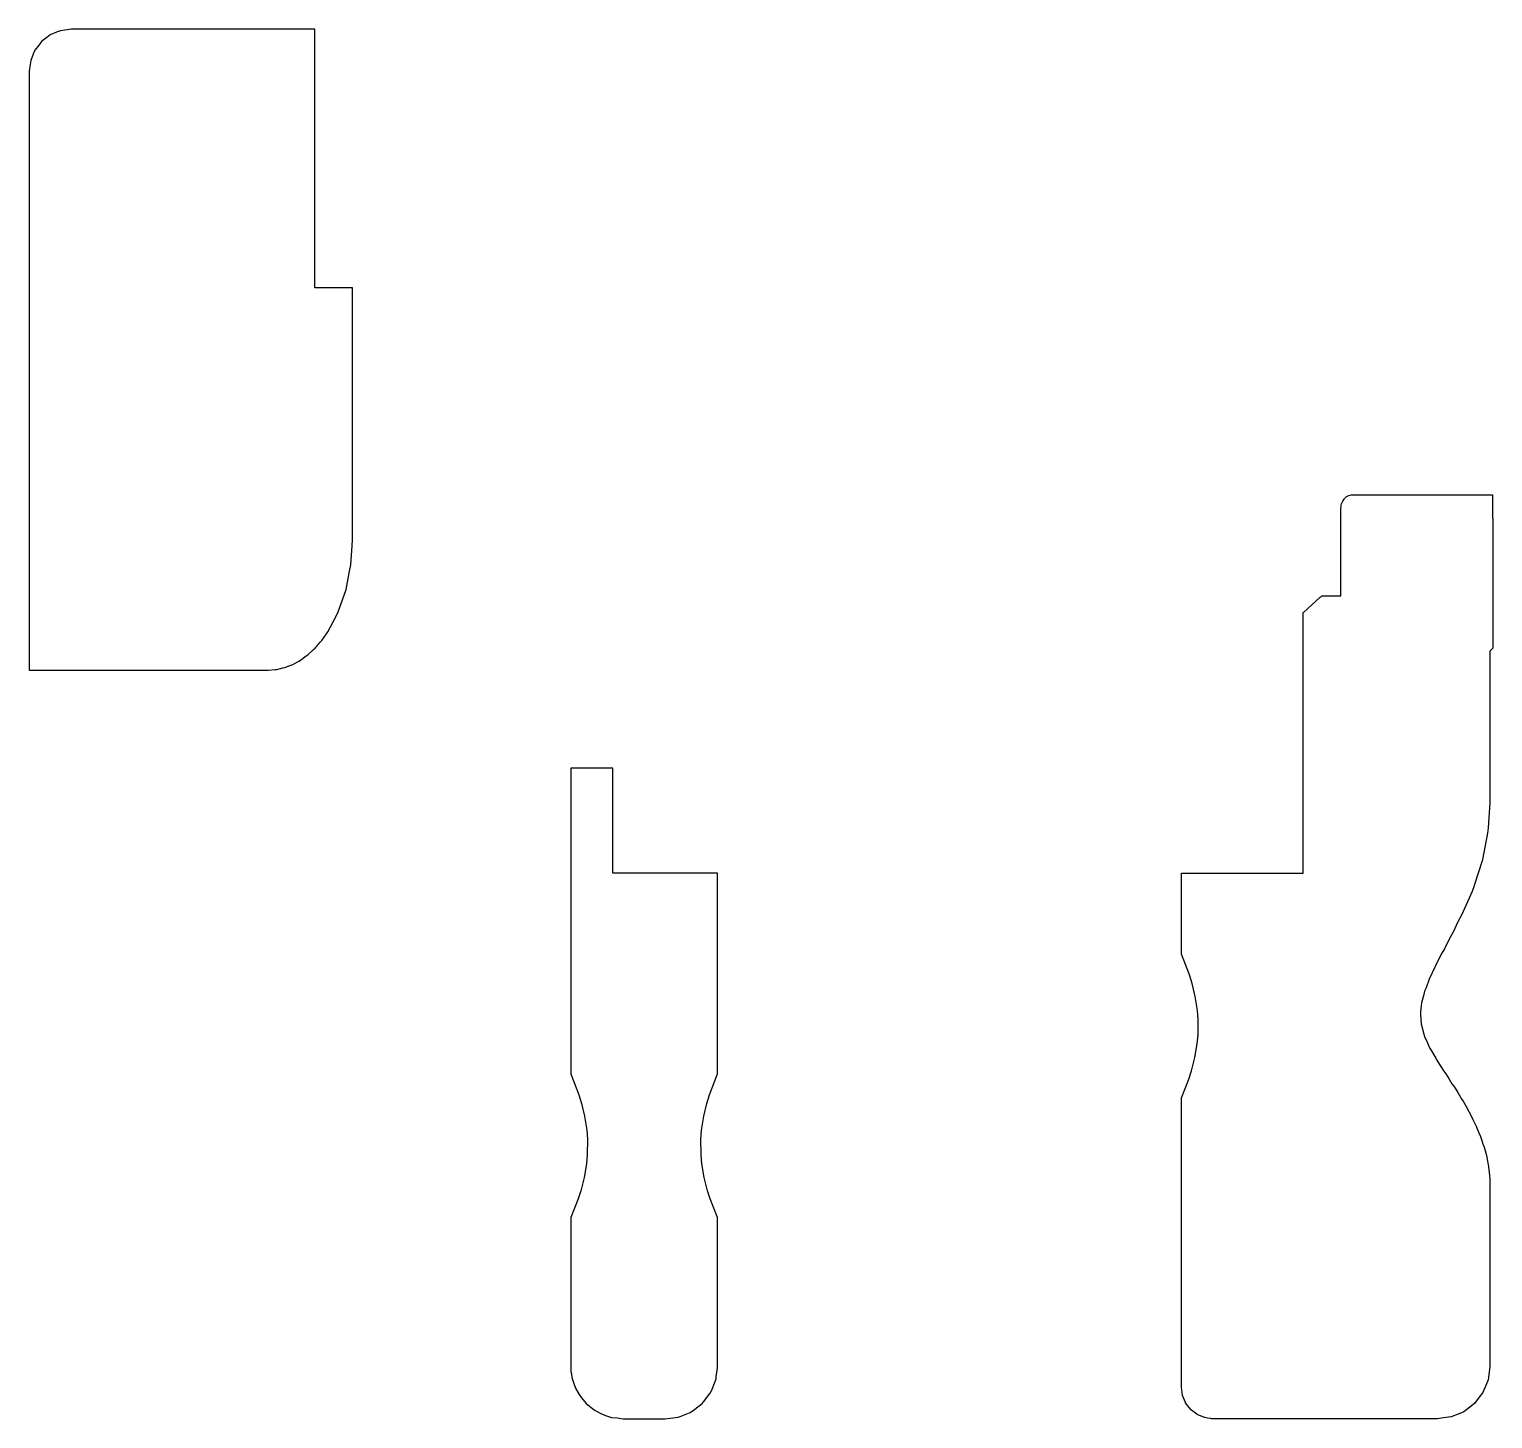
# Model space of a CAD drawing. Header units: metres. Extents: x 2.4 to 72.1, y -16 to 50.2.
import ezdxf

# ---------------------------------------------------------------- set-up
doc = ezdxf.new("R2010")
doc.units = ezdxf.units.M

msp = doc.modelspace()

# ---------------------------------------------------------------- linework, layer by layer
for p, q in [((2.986, 49.614), (2.866, 49.459)), ((3.244, 49.813), (2.986, 49.614)), ((3.4, 49.932), (3.244, 49.813)), ((3.701, 50.057), (3.4, 49.932)), ((3.882, 50.132), (3.701, 50.057)), ((4.206, 50.174), (3.882, 50.132)), ((4.4, 50.2), (4.206, 50.174)), ((8.048, 50.2), (4.4, 50.2)), ((8.328, 50.2), (8.048, 50.2)), ((8.637, 50.2), (8.328, 50.2)), ((8.946, 50.2), (8.637, 50.2)), ((9.217, 50.2), (8.946, 50.2)), ((9.414, 50.2), (9.217, 50.2)), ((12.201, 50.2), (9.414, 50.2)), ((12.386, 50.2), (12.201, 50.2)), ((12.623, 50.2), (12.386, 50.2)), ((12.88, 50.2), (12.623, 50.2)), ((13.128, 50.2), (12.88, 50.2)), ((13.345, 50.2), (13.128, 50.2)), ((16, 50.2), (13.345, 50.2)), ((16, 47.071), (16, 50.2)), ((2.593, 49.019), (2.468, 48.718)), ((2.668, 49.2), (2.593, 49.019)), ((2.866, 49.459), (2.668, 49.2)), ((2.443, 48.523), (2.4, 48.2)), ((2.4, 48.2), (2.4, 46.327)), ((2.468, 48.718), (2.443, 48.523)), ((16, 45.2), (16, 47.071)), ((2.4, 46.327), (2.4, 44.639)), ((2.4, 44.639), (2.4, 43.882)), ((16, 44.678), (16, 45.2)), ((16, 44.07), (16, 44.678)), ((16, 43.502), (16, 44.07)), ((2.4, 43.882), (2.4, 43.839)), ((2.4, 43.839), (2.4, 43.796)), ((2.4, 43.796), (2.4, 43.069)), ((16, 42.928), (16, 43.502)), ((16, 43.502), (16, 43.502)), ((2.4, 43.069), (2.4, 43.022)), ((2.4, 43.022), (2.4, 42.252)), ((16, 42.254), (16, 42.928)), ((2.4, 42.252), (2.4, 41.537)), ((16, 41.76), (16, 42.254)), ((2.4, 41.537), (2.4, 40.944)), ((16, 40.915), (16, 41.76)), ((2.4, 40.944), (2.4, 40.498)), ((2.4, 40.498), (2.4, 37.988)), ((16, 40.545), (16, 40.915)), ((16, 39.455), (16, 40.545)), ((16, 39.252), (16, 39.455)), ((16, 37.887), (16, 39.252)), ((2.4, 37.988), (2.4, 37.475)), ((16.058, 37.887), (16, 37.887)), ((17.8, 37.887), (16.058, 37.887)), ((17.8, 37.7), (17.8, 37.887)), ((17.8, 33.388), (17.8, 37.7)), ((2.4, 37.475), (2.4, 37.108)), ((2.4, 37.108), (2.4, 32.123)), ((17.8, 31.081), (17.8, 33.388)), ((2.4, 32.123), (2.4, 28.483)), ((17.8, 29.723), (17.8, 31.081)), ((17.8, 28.876), (17.8, 29.723)), ((17.8, 27.874), (17.8, 28.876)), ((2.4, 28.483), (2.4, 25.466)), ((65.069, 27.843), (65.15, 27.922)), ((65.15, 27.922), (65.172, 27.933)), ((65.172, 27.933), (65.271, 27.986)), ((65.271, 27.986), (65.388, 28.011)), ((65.388, 28.011), (65.4, 28.012)), ((65.4, 28.012), (69.328, 28.019)), ((69.328, 28.019), (72.122, 28.018)), ((72.122, 28.018), (72.133, 25.778)), ((17.8, 25.895), (17.8, 27.874)), ((64.9, 27.368), (64.907, 27.436)), ((64.9, 25.954), (64.9, 27.368)), ((64.907, 27.436), (64.917, 27.534)), ((64.917, 27.534), (64.934, 27.586)), ((64.934, 27.586), (64.967, 27.688)), ((64.967, 27.688), (64.989, 27.724)), ((64.989, 27.724), (65.046, 27.82)), ((65.046, 27.82), (65.069, 27.843)), ((17.781, 25.59), (17.8, 25.895)), ((64.9, 24.664), (64.9, 25.954)), ((2.4, 25.466), (2.4, 19.672)), ((17.723, 24.68), (17.781, 25.59)), ((72.133, 25.778), (72.133, 20.707)), ((17.666, 24.387), (17.723, 24.68)), ((64.9, 23.952), (64.9, 24.664)), ((17.496, 23.513), (17.666, 24.387)), ((64.9, 23.2), (64.9, 23.952)), ((17.126, 22.437), (17.403, 23.243)), ((17.403, 23.243), (17.496, 23.513)), ((63.111, 22.41), (63.917, 23.136)), ((63.917, 23.136), (63.944, 23.16)), ((63.944, 23.16), (63.969, 23.182)), ((63.969, 23.182), (63.979, 23.192)), ((63.979, 23.192), (63.988, 23.2)), ((63.988, 23.2), (64.347, 23.2)), ((64.347, 23.2), (64.9, 23.2)), ((17.001, 22.2), (17.126, 22.437)), ((63.1, 22.007), (63.1, 22.4)), ((63.1, 22.4), (63.1, 22.4)), ((63.1, 22.4), (63.101, 22.4)), ((63.101, 22.401), (63.102, 22.402)), ((63.101, 22.4), (63.101, 22.401)), ((63.102, 22.402), (63.103, 22.403)), ((63.103, 22.403), (63.104, 22.404)), ((63.104, 22.404), (63.108, 22.407)), ((63.108, 22.407), (63.111, 22.41)), ((16.628, 21.494), (17.001, 22.2)), ((63.1, 10), (63.1, 22.007)), ((16.022, 20.72), (16.258, 20.993)), ((16.258, 20.993), (16.338, 21.084)), ((16.338, 21.084), (16.555, 21.391)), ((16.555, 21.391), (16.628, 21.494)), ((15.331, 20.145), (15.596, 20.341)), ((15.596, 20.341), (15.686, 20.406)), ((15.686, 20.406), (15.938, 20.642)), ((15.938, 20.642), (16.022, 20.72)), ((72.133, 20.707), (72, 20.572)), ((72, 20.572), (72, 16.817)), ((2.4, 19.672), (10.937, 19.672)), ((10.937, 19.672), (13.8, 19.672)), ((13.8, 19.672), (14.094, 19.694)), ((14.094, 19.694), (14.192, 19.702)), ((14.192, 19.702), (14.483, 19.769)), ((14.483, 19.769), (14.58, 19.791)), ((14.58, 19.791), (14.866, 19.902)), ((14.866, 19.902), (14.961, 19.94)), ((14.961, 19.94), (15.238, 20.094)), ((15.238, 20.094), (15.331, 20.145)), ((72, 16.817), (72, 16.438)), ((72, 16.817), (72, 16.817)), ((72, 16.438), (72, 13.54)), ((28.451, 15), (28.2, 15)), ((28.2, 15), (28.2, 13.244)), ((30.2, 15), (28.451, 15)), ((30.2, 14.706), (30.2, 15)), ((30.2, 12.651), (30.2, 14.706)), ((71.993, 13.347), (71.919, 12.153)), ((72, 13.539), (71.993, 13.347)), ((72, 13.54), (72, 13.539)), ((28.2, 13.244), (28.2, 11.273)), ((30.2, 12.618), (30.2, 12.651)), ((30.2, 12.393), (30.2, 12.618)), ((30.2, 12.36), (30.2, 12.393)), ((30.2, 12.136), (30.2, 12.36)), ((30.2, 12.105), (30.2, 12.136)), ((30.2, 11.896), (30.2, 12.105)), ((30.2, 11.869), (30.2, 11.896)), ((30.2, 11.69), (30.2, 11.869)), ((71.882, 11.892), (71.646, 10.641)), ((71.905, 12.021), (71.882, 11.892)), ((71.919, 12.153), (71.905, 12.021)), ((28.2, 11.273), (28.2, 11.07)), ((30.2, 11.669), (30.2, 11.69)), ((30.2, 11.533), (30.2, 11.669)), ((30.2, 11.334), (30.2, 11.533)), ((30.2, 10), (30.2, 11.334)), ((28.2, 11.07), (28.2, 9.669)), ((71.631, 10.58), (71.263, 9.457)), ((71.646, 10.641), (71.631, 10.58)), ((31.305, 10), (30.2, 10)), ((35.2, 10), (31.305, 10)), ((35.2, 9.118), (35.2, 10)), ((57.3, 8.483), (57.3, 10)), ((57.3, 10), (61.846, 10)), ((61.846, 10), (61.853, 10)), ((61.853, 10), (62.035, 10)), ((62.035, 10), (63.1, 10)), ((28.2, 9.669), (28.2, 5.135)), ((35.2, 3.931), (35.2, 9.118)), ((71.131, 9.082), (70.942, 8.654)), ((71.217, 9.298), (71.131, 9.082)), ((71.263, 9.457), (71.217, 9.298)), ((57.3, 7.461), (57.3, 8.483)), ((70.863, 8.489), (70.664, 8.026)), ((70.942, 8.654), (70.863, 8.489)), ((70.664, 8.026), (70.456, 7.639)), ((57.3, 6.147), (57.3, 7.461)), ((70.261, 7.217), (70.066, 6.877)), ((70.456, 7.639), (70.261, 7.217)), ((69.827, 6.386), (69.705, 6.184)), ((70.066, 6.877), (69.827, 6.386)), ((57.302, 6.144), (57.3, 6.147)), ((57.303, 6.141), (57.302, 6.144)), ((57.681, 5.147), (57.303, 6.141)), ((69.412, 5.587), (69.39, 5.543)), ((69.705, 6.184), (69.412, 5.587)), ((28.2, 5.135), (28.2, 3.153)), ((57.817, 4.732), (57.681, 5.147)), ((69.101, 4.941), (68.959, 4.522)), ((69.382, 5.522), (69.101, 4.941)), ((69.39, 5.543), (69.382, 5.522)), ((57.958, 4.122), (57.817, 4.732)), ((68.844, 4.209), (68.735, 3.816)), ((68.888, 4.368), (68.844, 4.209)), ((68.959, 4.522), (68.888, 4.368)), ((35.2, 2.331), (35.2, 3.931)), ((58.066, 3.455), (57.958, 4.122)), ((68.735, 3.816), (68.697, 3.394)), ((28.2, 3.153), (28.2, 0.437)), ((58.096, 3.036), (58.066, 3.455)), ((58.091, 2.29), (58.096, 3.036)), ((68.697, 3.394), (68.686, 3.277)), ((68.686, 3.277), (68.73, 2.803)), ((68.73, 2.803), (68.735, 2.746)), ((35.2, 0.437), (35.2, 2.331)), ((58.054, 1.862), (58.091, 2.29)), ((68.735, 2.746), (68.85, 2.324)), ((68.85, 2.324), (68.879, 2.215)), ((68.879, 2.215), (69.017, 1.907)), ((57.939, 1.209), (58.054, 1.862)), ((69.017, 1.907), (69.117, 1.678)), ((69.117, 1.678), (69.21, 1.528)), ((69.21, 1.528), (69.37, 1.266)), ((57.784, 0.572), (57.939, 1.209)), ((69.37, 1.266), (69.418, 1.173)), ((69.418, 1.173), (69.44, 1.128)), ((69.44, 1.128), (69.63, 0.833)), ((69.63, 0.833), (69.802, 0.559)), ((28.2, 0.437), (28.202, 0.434)), ((28.202, 0.434), (28.203, 0.431)), ((28.203, 0.431), (28.581, -0.563)), ((34.819, -0.563), (35.197, 0.431)), ((35.197, 0.431), (35.198, 0.434)), ((35.198, 0.434), (35.2, 0.437)), ((57.3, -0.71), (57.652, 0.185)), ((57.652, 0.185), (57.784, 0.572)), ((69.802, 0.559), (69.846, 0.501)), ((69.846, 0.501), (69.894, 0.438)), ((69.894, 0.438), (70.058, 0.177)), ((70.058, 0.177), (70.191, -0.039)), ((28.581, -0.563), (28.717, -0.978)), ((34.683, -0.978), (34.819, -0.563)), ((70.191, -0.039), (70.268, -0.145)), ((70.268, -0.145), (70.342, -0.249)), ((70.342, -0.249), (70.47, -0.464)), ((70.47, -0.464), (70.594, -0.674)), ((70.594, -0.674), (70.667, -0.783)), ((28.717, -0.978), (28.858, -1.588)), ((34.542, -1.588), (34.683, -0.978)), ((57.3, -0.926), (57.3, -0.71)), ((57.3, -3.132), (57.3, -0.926)), ((70.667, -0.783), (70.728, -0.876)), ((70.728, -0.876), (70.851, -1.1)), ((70.851, -1.1), (70.992, -1.36)), ((70.992, -1.36), (71.029, -1.421)), ((28.858, -1.588), (28.966, -2.254)), ((34.434, -2.254), (34.542, -1.588)), ((71.029, -1.421), (71.056, -1.467)), ((71.056, -1.467), (71.19, -1.737)), ((71.19, -1.737), (71.33, -2.024)), ((71.33, -2.024), (71.344, -2.06)), ((71.344, -2.06), (71.364, -2.111)), ((28.966, -2.254), (28.996, -2.674)), ((28.996, -2.674), (28.991, -3.42)), ((34.404, -2.674), (34.434, -2.254)), ((34.409, -3.42), (34.404, -2.674)), ((71.364, -2.111), (71.478, -2.377)), ((71.478, -2.377), (71.551, -2.549)), ((71.551, -2.549), (71.601, -2.697)), ((71.601, -2.697), (71.684, -2.947)), ((28.991, -3.42), (28.954, -3.848)), ((34.446, -3.848), (34.409, -3.42)), ((57.3, -5.026), (57.3, -3.132)), ((71.684, -2.947), (71.71, -3.02)), ((71.71, -3.02), (71.723, -3.059)), ((71.723, -3.059), (71.797, -3.332)), ((71.797, -3.332), (71.851, -3.534)), ((28.954, -3.848), (28.839, -4.501)), ((34.561, -4.501), (34.446, -3.848)), ((71.851, -3.534), (71.872, -3.649)), ((71.872, -3.649), (71.918, -3.897)), ((71.918, -3.897), (71.931, -3.964)), ((71.931, -3.964), (71.936, -3.993)), ((71.936, -3.993), (71.968, -4.265)), ((28.839, -4.501), (28.684, -5.137)), ((34.716, -5.137), (34.561, -4.501)), ((71.968, -4.265), (71.985, -4.415)), ((71.985, -4.415), (71.991, -4.565)), ((71.991, -4.565), (72, -4.807)), ((72, -4.807), (72, -5.598)), ((28.552, -5.525), (28.2, -6.419)), ((28.684, -5.137), (28.552, -5.525)), ((34.848, -5.525), (34.716, -5.137)), ((35.2, -6.419), (34.848, -5.525)), ((57.3, -6.559), (57.3, -5.026)), ((72, -5.598), (72, -7.182)), ((28.2, -6.419), (28.2, -6.65)), ((28.2, -6.65), (28.2, -8.78)), ((35.2, -6.588), (35.2, -6.419)), ((35.2, -8.21), (35.2, -6.588)), ((57.3, -7.748), (57.3, -6.559)), ((72, -7.182), (72, -8.098)), ((35.2, -9.529), (35.2, -8.21)), ((57.3, -8.64), (57.3, -7.748)), ((72, -8.098), (72, -8.897)), ((28.2, -8.78), (28.2, -10.273)), ((57.3, -9.287), (57.3, -8.64)), ((72, -8.897), (72, -9.509)), ((35.2, -10.535), (35.2, -9.529)), ((57.3, -9.452), (57.3, -9.287)), ((57.3, -9.919), (57.3, -9.452)), ((72, -9.509), (72, -9.963)), ((28.2, -10.273), (28.2, -11.273)), ((57.3, -10.077), (57.3, -9.919)), ((57.3, -14.177), (57.3, -10.077)), ((72, -9.963), (72, -10.445)), ((72, -10.445), (72, -10.533)), ((35.2, -11.264), (35.2, -10.535)), ((72, -10.533), (72, -13.5)), ((28.2, -11.273), (28.2, -11.925)), ((35.2, -11.764), (35.2, -11.264)), ((35.2, -11.264), (35.2, -11.264)), ((35.2, -12.083), (35.2, -11.764)), ((28.2, -11.925), (28.2, -12.338)), ((28.2, -12.338), (28.2, -12.59)), ((35.2, -12.262), (35.2, -12.083)), ((35.2, -13.5), (35.2, -12.262)), ((28.2, -12.59), (28.2, -12.731)), ((28.2, -12.731), (28.2, -13.5)), ((28.2, -13.5), (28.21, -13.711)), ((28.21, -13.711), (28.212, -13.745)), ((28.212, -13.745), (28.232, -13.856)), ((28.232, -13.856), (28.258, -14.032)), ((35.137, -13.977), (35.173, -13.704)), ((35.173, -13.704), (35.197, -13.554)), ((35.197, -13.554), (35.2, -13.5)), ((71.962, -13.786), (71.915, -14.147)), ((72, -13.5), (71.962, -13.786)), ((28.258, -14.032), (28.36, -14.367)), ((28.36, -14.367), (28.432, -14.541)), ((28.432, -14.541), (28.595, -14.846)), ((34.902, -14.675), (35.088, -14.226)), ((35.088, -14.226), (35.124, -14.106)), ((35.124, -14.106), (35.134, -14.042)), ((35.134, -14.042), (35.137, -13.977)), ((57.3, -14.249), (57.3, -14.177)), ((57.3, -14.5), (57.3, -14.249)), ((57.327, -14.748), (57.3, -14.5)), ((71.804, -14.414), (71.665, -14.75)), ((71.915, -14.147), (71.804, -14.414)), ((28.595, -14.846), (28.716, -15.005)), ((28.716, -15.005), (28.932, -15.268)), ((28.932, -15.268), (29.178, -15.47)), ((33.982, -15.645), (34.381, -15.339)), ((34.381, -15.339), (34.468, -15.268)), ((34.468, -15.268), (34.545, -15.174)), ((34.545, -15.174), (34.844, -14.784)), ((34.844, -14.784), (34.902, -14.675)), ((57.35, -14.88), (57.327, -14.748)), ((57.351, -14.888), (57.35, -14.88)), ((57.492, -15.229), (57.351, -14.888)), ((57.501, -15.25), (57.492, -15.229)), ((57.726, -15.543), (57.501, -15.25)), ((71.268, -15.268), (71.039, -15.443)), ((71.489, -14.979), (71.268, -15.268)), ((71.665, -14.75), (71.489, -14.979)), ((29.178, -15.47), (29.36, -15.609)), ((29.36, -15.609), (29.633, -15.755)), ((29.633, -15.755), (29.86, -15.849)), ((29.86, -15.849), (30.148, -15.937)), ((30.148, -15.937), (30.424, -15.964)), ((30.424, -15.964), (30.594, -15.99)), ((30.594, -15.99), (30.7, -16)), ((30.7, -16), (32.107, -16)), ((32.107, -16), (32.7, -16)), ((32.7, -16), (33.063, -15.964)), ((33.063, -15.964), (33.314, -15.922)), ((33.314, -15.922), (33.414, -15.892)), ((33.414, -15.892), (33.886, -15.696)), ((33.886, -15.696), (33.982, -15.645)), ((57.739, -15.561), (57.726, -15.543)), ((58.032, -15.785), (57.739, -15.561)), ((58.05, -15.799), (58.032, -15.785)), ((58.391, -15.94), (58.05, -15.799)), ((58.412, -15.949), (58.391, -15.94)), ((58.537, -15.971), (58.412, -15.949)), ((58.661, -15.993), (58.537, -15.971)), ((58.677, -15.995), (58.661, -15.993)), ((58.693, -15.996), (58.677, -15.995)), ((58.738, -15.999), (58.693, -15.996)), ((58.755, -15.999), (58.738, -15.999)), ((58.8, -16), (58.755, -15.999)), ((67.312, -16), (58.8, -16)), ((69.5, -16), (67.312, -16)), ((69.786, -15.962), (69.5, -16)), ((70.147, -15.915), (69.786, -15.962)), ((70.483, -15.775), (70.147, -15.915)), ((70.75, -15.665), (70.483, -15.775)), ((71.039, -15.443), (70.75, -15.665))]:
    msp.add_line(p, q)

doc.saveas('drawing.dxf')
